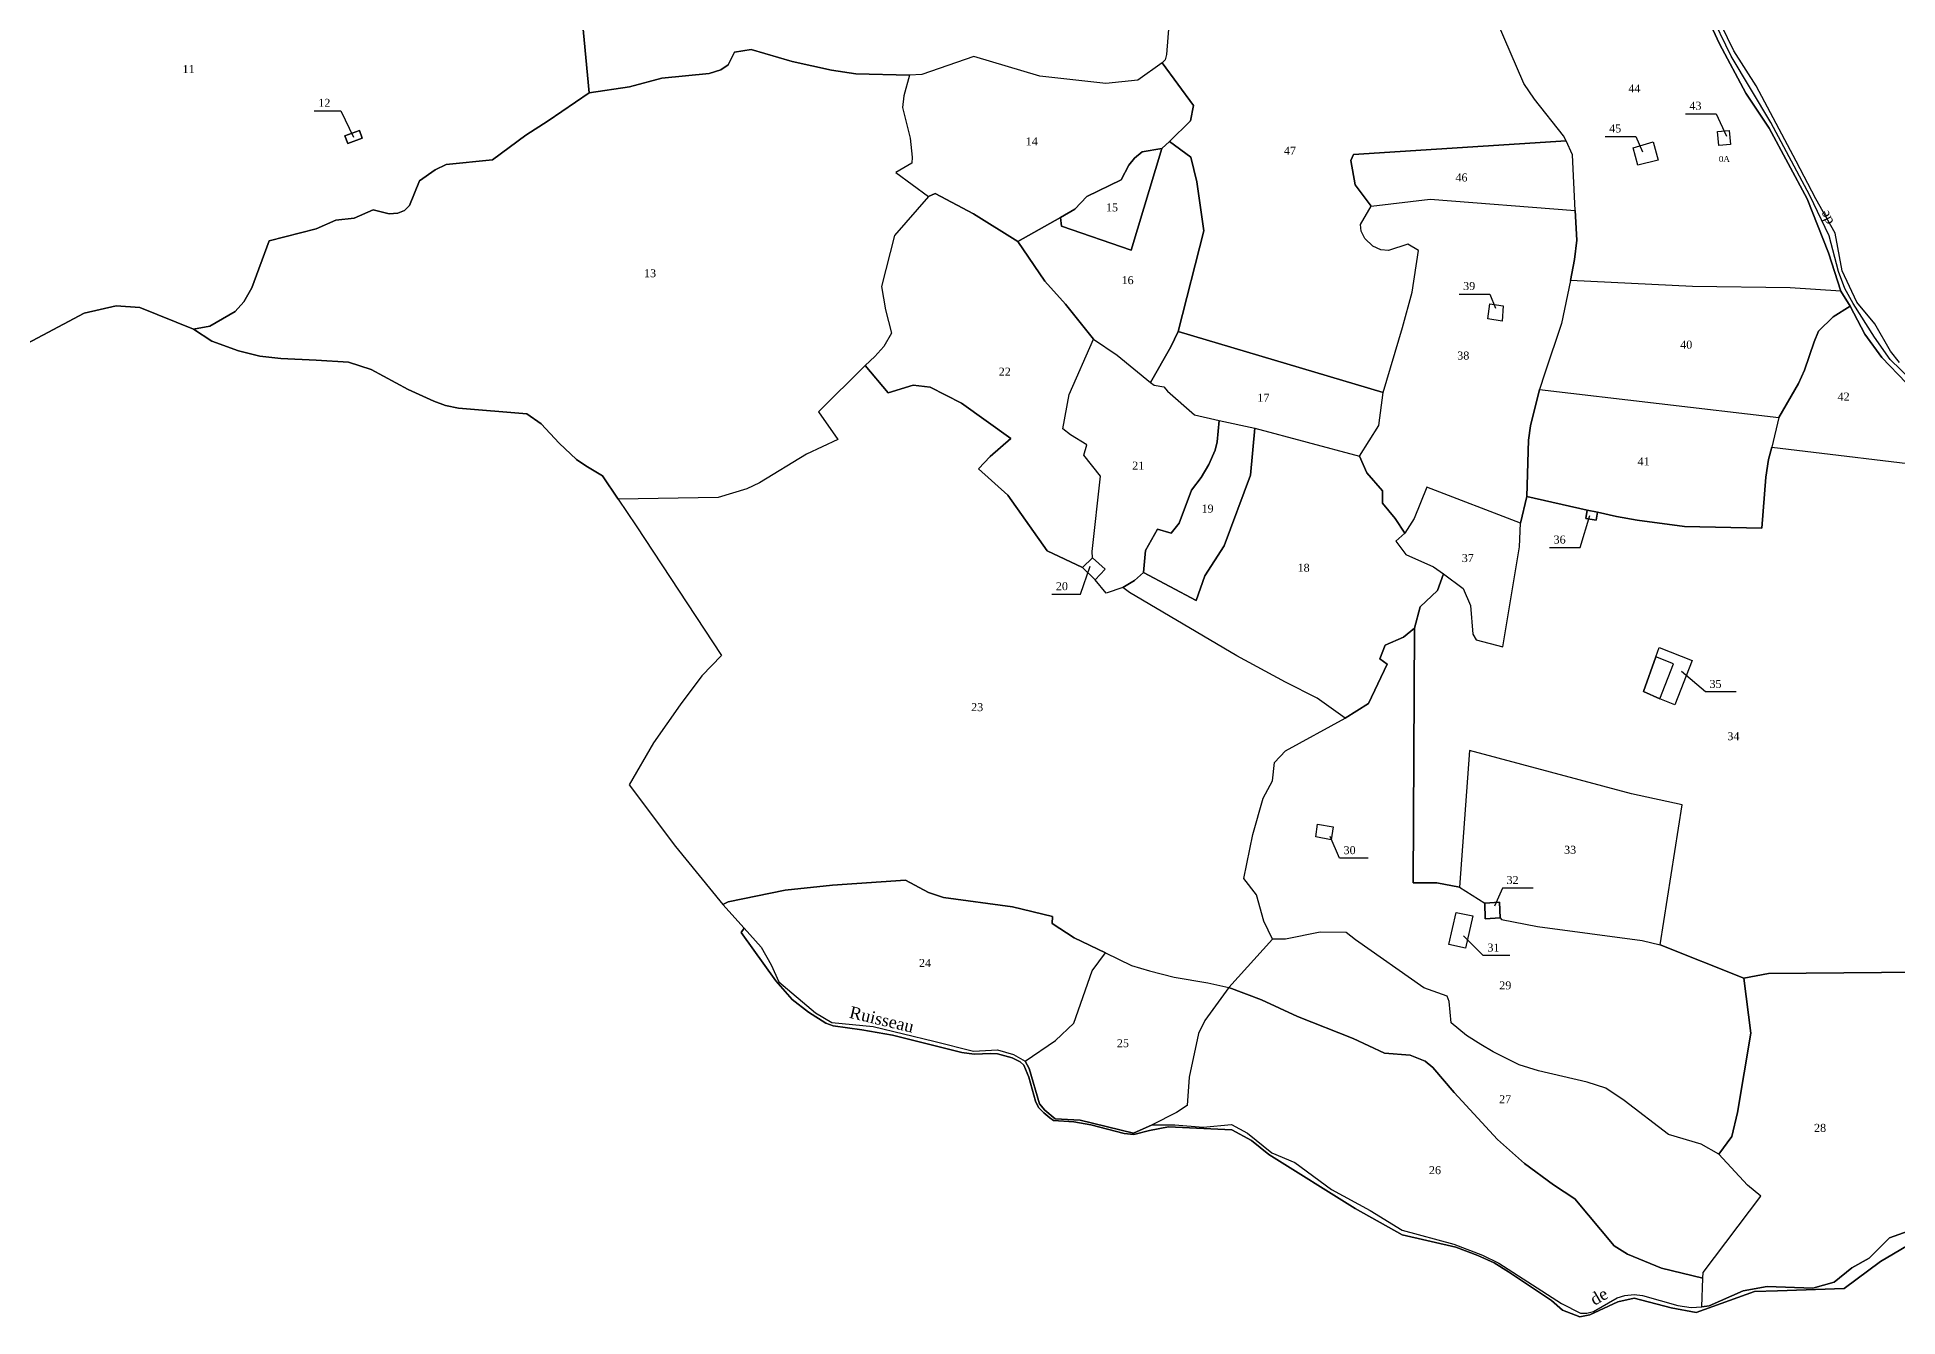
# Model space of a CAD drawing. Extents: x 1205805 to 1207436, y 6154338 to 6158020.
# Drawn here: x 1206391 to 1206856.1, y 6154338.5 to 6154658.3 of the extents above; entities that cross this region are included whole.
import ezdxf

# ---------------------------------------------------------------- set-up
doc = ezdxf.new("R2010")
doc.units = 0
doc.linetypes.add('CONTINU', pattern=[0])
for name, color, linetype in [('1LIEUDIT', 7, 'CONTINU'), ('1PARCELLE', 7, 'CONTINU'), ('1SECTION', 7, 'CONTINU'), ('1SUBDSECT', 7, 'CONTINU'), ('1TRONFLUV', 7, 'CONTINU'), ('1TROUPARCELLE', 7, 'CONTINU'), ('1ZONCOMM', 7, 'CONTINU'), ('3BATIDUR', 7, 'CONTINU'), ('3FLECHEPAR', 7, 'CONTINU'), ('3PARCELLETEX', 7, 'CONTINU'), ('3TRONFLUVTEX', 7, 'CONTINU'), ('3ZONCOMMTEX', 7, 'CONTINU')]:
    doc.layers.add(name, color=color, linetype=linetype)
doc.styles.get("Standard").update_dxf_attribs({"font": 'Times New Roman'})

msp = doc.modelspace()

# ---------------------------------------------------------------- linework, layer by layer
at = {"layer": '1LIEUDIT'}
for points in [[(1206859.7, 6154714.97), (1206851.1, 6154714.7), (1206830.02, 6154716.64), (1206820.38, 6154716.68), (1206806.98, 6154714.94), (1206793.17, 6154712.55), (1206791.6, 6154708.82), (1206794.49, 6154699.19), (1206797.31, 6154692.34), (1206803.56, 6154678.17), (1206807.7, 6154664.84), (1206811.49, 6154656.61), (1206818.15, 6154644.3), (1206823.97, 6154635.52), (1206833.46, 6154617.91), (1206838.75, 6154604.4), (1206841.86, 6154594.79), (1206844.21, 6154591.07), (1206847.87, 6154584.03), (1206852.07, 6154578.21), (1206858.23, 6154571.89)], [(1206858.23, 6154571.89), (1206852.07, 6154578.21), (1206847.87, 6154584.03), (1206844.21, 6154591.07), (1206841.86, 6154594.79), (1206838.75, 6154604.4), (1206833.46, 6154617.91), (1206823.97, 6154635.52), (1206818.15, 6154644.3), (1206811.49, 6154656.61), (1206807.7, 6154664.84)], [(1206387.24, 6154581.07), (1206402.71, 6154589.33), (1206410.76, 6154591.13), (1206416.64, 6154590.75), (1206430.04, 6154585.34), (1206434.66, 6154582.29), (1206441.28, 6154579.91), (1206446.61, 6154578.55), (1206451.87, 6154577.94), (1206460.76, 6154577.52), (1206468.79, 6154577.03), (1206474.45, 6154575.24), (1206483.72, 6154570.25), (1206490.14, 6154567.34), (1206493.02, 6154566.27), (1206496.34, 6154565.57), (1206513.38, 6154564.11), (1206516.96, 6154561.65), (1206521.49, 6154556.79), (1206525.8, 6154552.73), (1206528.16, 6154551.19), (1206532.33, 6154548.62), (1206536.18, 6154542.84), (1206540.69, 6154536.12), (1206562.01, 6154503.71), (1206557.16, 6154498.66), (1206551.68, 6154491.42), (1206545.02, 6154481.94), (1206538.94, 6154471.4), (1206550.56, 6154455.98), (1206562.38, 6154441.52), (1206567.75, 6154435.63), (1206566.98, 6154434.52), (1206575.65, 6154422.41), (1206579.67, 6154417.78), (1206583.81, 6154414.63), (1206588.13, 6154411.81), (1206589.99, 6154411.21), (1206597.13, 6154410.2), (1206604.76, 6154408.82), (1206622.14, 6154404.54), (1206625.24, 6154404.07), (1206629.35, 6154404.29), (1206631.03, 6154404.22), (1206634.72, 6154403.15), (1206636.68, 6154402.16), (1206637.64, 6154401.34), (1206638.9, 6154398.36), (1206640.52, 6154392.32), (1206641.3, 6154390.81), (1206642.62, 6154389.44), (1206644.13, 6154388.17), (1206645.08, 6154387.53), (1206650.12, 6154387.19), (1206654.34, 6154386.4), (1206662.68, 6154384.26), (1206665.15, 6154383.98), (1206669.05, 6154385.03), (1206673.77, 6154385.96), (1206689.65, 6154385.2), (1206694.53, 6154382.54), (1206698.88, 6154379.03), (1206720.45, 6154365.49), (1206732.21, 6154358.93), (1206745.64, 6154355.86), (1206751.08, 6154353.8), (1206755.24, 6154351.92), (1206758.76, 6154349.73), (1206769.54, 6154342.56), (1206772.25, 6154340.08), (1206776.59, 6154338.46), (1206779.1, 6154338.93), (1206786.09, 6154342.23), (1206790.17, 6154343.13), (1206799.42, 6154340.69), (1206805.68, 6154339.51), (1206820.29, 6154344.78), (1206826.01, 6154344.92), (1206842.66, 6154345.56), (1206851.77, 6154352.31), (1206865.16, 6154360.19)]]:
    msp.add_lwpolyline(points, dxfattribs=at)
at = {"layer": '1PARCELLE'}
for points in [[(1206856.52, 6154577), (1206854.3, 6154579.78), (1206850.39, 6154586.67), (1206845.89, 6154592.08), (1206842.2, 6154599.87), (1206840.46, 6154609.29), (1206835.58, 6154617.88), (1206830.68, 6154627.31), (1206820.69, 6154646.1), (1206815.13, 6154654.86), (1206810.37, 6154664.62), (1206806.28, 6154677.6), (1206799.66, 6154693.37), (1206793.6, 6154710.53), (1206793.17, 6154712.55), (1206806.98, 6154714.94), (1206820.38, 6154716.68), (1206830.02, 6154716.64), (1206851.1, 6154714.7), (1206859.7, 6154714.97)], [(1206526.89, 6154666.43), (1206528.96, 6154644.42), (1206518.68, 6154637.39), (1206513.17, 6154633.83), (1206504.79, 6154627.63), (1206493.18, 6154626.47), (1206490.44, 6154625.17), (1206486.57, 6154622.35), (1206484.07, 6154616.23), (1206482.81, 6154615.01), (1206481.13, 6154614.33), (1206478.93, 6154614.15), (1206474.93, 6154615.15), (1206470.25, 6154613.09), (1206465.64, 6154612.52), (1206460.75, 6154610.39), (1206448.95, 6154607.4), (1206444.64, 6154595.61), (1206442.67, 6154592.15), (1206440.49, 6154589.76), (1206434.12, 6154586.04), (1206430.04, 6154585.34), (1206416.64, 6154590.75), (1206410.76, 6154591.13), (1206402.71, 6154589.33), (1206387.24, 6154581.07)], [(1206673.86, 6154661.38), (1206673.25, 6154653.98), (1206672.95, 6154652.61), (1206672.22, 6154651.87), (1206666.1, 6154647.54), (1206658.13, 6154646.74), (1206641.66, 6154648.57), (1206625.12, 6154653.49), (1206612.15, 6154648.92), (1206609.05, 6154648.8), (1206595.66, 6154649.09), (1206589.56, 6154650.01), (1206579.73, 6154652.17), (1206569.43, 6154655.18), (1206565.3, 6154654.55), (1206563.74, 6154651.37), (1206561.84, 6154650.11), (1206558.93, 6154649.18), (1206547.15, 6154648.05), (1206539.06, 6154645.87), (1206528.96, 6154644.42), (1206526.89, 6154666.43)], [(1206673.86, 6154661.38), (1206673.25, 6154653.98), (1206672.95, 6154652.61), (1206672.22, 6154651.87), (1206680.06, 6154641.18), (1206679.31, 6154637.41), (1206674.02, 6154632.25), (1206679.34, 6154628.33), (1206680.89, 6154622.14), (1206682.64, 6154609.91), (1206676.22, 6154584.73), (1206727.46, 6154569.45), (1206732.31, 6154585.72), (1206734.7, 6154594.53), (1206736.27, 6154604.93), (1206733.64, 6154606.56), (1206728.77, 6154604.96), (1206726.85, 6154605.13), (1206724.83, 6154606.08), (1206722.83, 6154607.93), (1206721.93, 6154609.79), (1206721.79, 6154611.43), (1206724.47, 6154616.06), (1206720.44, 6154621.37), (1206719.38, 6154627.48), (1206720.02, 6154628.93), (1206773.21, 6154632.36), (1206772.51, 6154633.62), (1206765.29, 6154642.81), (1206762.62, 6154646.68), (1206752.59, 6154669.98)], [(1206861.4, 6154424.62), (1206823.81, 6154424.28), (1206817.65, 6154423.12), (1206796.7, 6154431.42), (1206796.7, 6154431.42), (1206802.18, 6154466.38), (1206789.54, 6154469.14), (1206749.03, 6154479.96), (1206746.57, 6154445.87), (1206740.83, 6154446.95), (1206734.91, 6154446.94), (1206735.27, 6154510.59), (1206736.73, 6154515.91), (1206741.03, 6154520.03), (1206742.54, 6154524.12), (1206747.42, 6154520.5), (1206749.26, 6154516.2), (1206749.85, 6154509.08), (1206750.67, 6154507.7), (1206757.38, 6154505.89), (1206761.55, 6154530.87), (1206761.77, 6154536.83), (1206763.34, 6154543.48), (1206778.44, 6154540.06), (1206778.08, 6154537.97), (1206780.71, 6154537.53), (1206781.06, 6154539.6), (1206785.77, 6154538.52), (1206790.91, 6154537.56), (1206802.74, 6154535.97), (1206822.13, 6154535.53), (1206823.15, 6154548.33), (1206823.78, 6154552.71), (1206824.64, 6154555.81), (1206868.99, 6154550.5)], [(1206858.72, 6154359.86), (1206853.99, 6154358.2), (1206848.97, 6154353.11), (1206844.65, 6154350.66), (1206840.23, 6154347.13), (1206834.85, 6154345.64), (1206823.41, 6154346.01), (1206817.47, 6154344.98), (1206808.94, 6154341.19), (1206807.13, 6154340.98), (1206807.13, 6154340.98), (1206807.38, 6154348.12), (1206807.45, 6154349.56), (1206821.89, 6154368.59), (1206818.49, 6154371.35), (1206811.38, 6154379.14), (1206814.62, 6154383.48), (1206816, 6154389.52), (1206819.38, 6154409.33), (1206817.65, 6154423.12), (1206823.81, 6154424.28), (1206861.4, 6154424.62)]]:
    msp.add_lwpolyline(points, dxfattribs=at)
for points in [[(1206829.18, 6154595.61), (1206804.81, 6154595.98), (1206774.31, 6154597.5), (1206775.31, 6154602.72), (1206775.88, 6154607.59), (1206775.47, 6154614.98), (1206774.77, 6154628.92), (1206773.21, 6154632.36), (1206772.51, 6154633.62), (1206765.29, 6154642.81), (1206762.62, 6154646.68), (1206752.59, 6154669.98), (1206747.56, 6154679.92), (1206797.31, 6154692.34), (1206803.56, 6154678.17), (1206807.7, 6154664.84), (1206811.49, 6154656.61), (1206818.15, 6154644.3), (1206823.97, 6154635.52), (1206833.46, 6154617.91), (1206838.75, 6154604.4), (1206841.86, 6154594.79), (1206829.18, 6154595.61)], [(1206430.04, 6154585.34), (1206434.12, 6154586.04), (1206440.49, 6154589.76), (1206442.67, 6154592.15), (1206444.64, 6154595.61), (1206448.95, 6154607.4), (1206460.75, 6154610.39), (1206465.64, 6154612.52), (1206470.25, 6154613.09), (1206474.93, 6154615.15), (1206478.93, 6154614.15), (1206481.13, 6154614.33), (1206482.81, 6154615.01), (1206484.07, 6154616.23), (1206486.57, 6154622.35), (1206490.44, 6154625.17), (1206493.18, 6154626.47), (1206504.79, 6154627.63), (1206513.17, 6154633.83), (1206518.68, 6154637.39), (1206528.96, 6154644.42), (1206539.06, 6154645.87), (1206547.15, 6154648.05), (1206558.93, 6154649.18), (1206561.84, 6154650.11), (1206563.74, 6154651.37), (1206565.3, 6154654.55), (1206569.43, 6154655.18), (1206579.73, 6154652.17), (1206589.56, 6154650.01), (1206595.66, 6154649.09), (1206609.05, 6154648.8), (1206607.65, 6154643.62), (1206607.32, 6154640.75), (1206609.22, 6154633.05), (1206609.74, 6154628.34), (1206609.66, 6154626.8), (1206605.62, 6154624.5), (1206613.77, 6154618.49), (1206605.31, 6154608.72), (1206602.02, 6154595.95), (1206603.01, 6154590.13), (1206604.55, 6154584.34), (1206602.6, 6154581), (1206600.38, 6154578.48), (1206597.96, 6154576.26), (1206586.29, 6154564.65), (1206591.1, 6154557.7), (1206583.29, 6154554.04), (1206571.53, 6154546.93), (1206568.41, 6154545.36), (1206561.2, 6154543.24), (1206536.18, 6154542.84), (1206532.33, 6154548.62), (1206528.16, 6154551.19), (1206525.8, 6154552.73), (1206521.49, 6154556.79), (1206516.96, 6154561.65), (1206513.38, 6154564.11), (1206496.34, 6154565.57), (1206493.02, 6154566.27), (1206490.14, 6154567.34), (1206483.72, 6154570.25), (1206474.45, 6154575.24), (1206468.79, 6154577.03), (1206460.76, 6154577.52), (1206451.87, 6154577.94), (1206446.61, 6154578.55), (1206441.28, 6154579.91), (1206434.66, 6154582.29), (1206430.04, 6154585.34)], [(1206609.05, 6154648.8), (1206607.65, 6154643.62), (1206607.32, 6154640.75), (1206609.22, 6154633.05), (1206609.74, 6154628.34), (1206609.66, 6154626.8), (1206605.62, 6154624.5), (1206613.77, 6154618.49), (1206615.49, 6154619.18), (1206625.08, 6154614.14), (1206636.16, 6154607.23), (1206646.82, 6154613.19), (1206650.39, 6154615.27), (1206653.39, 6154618.43), (1206661.99, 6154622.6), (1206663.89, 6154626.3), (1206665.28, 6154628.05), (1206667.18, 6154629.6), (1206672.15, 6154630.47), (1206674.02, 6154632.25), (1206679.31, 6154637.41), (1206680.06, 6154641.18), (1206672.22, 6154651.87), (1206666.1, 6154647.54), (1206658.13, 6154646.74), (1206641.66, 6154648.57), (1206625.12, 6154653.49), (1206612.15, 6154648.92), (1206609.05, 6154648.8)], [(1206467.91, 6154633.63), (1206468.62, 6154631.73), (1206472.21, 6154633.08), (1206471.51, 6154634.94), (1206467.91, 6154633.63)], [(1206814.24, 6154631.45), (1206811.35, 6154631.21), (1206811.03, 6154634.74), (1206813.93, 6154635), (1206814.24, 6154631.45)], [(1206676.22, 6154584.73), (1206682.64, 6154609.91), (1206680.89, 6154622.14), (1206679.34, 6154628.33), (1206674.02, 6154632.25), (1206672.15, 6154630.47), (1206664.49, 6154605.04), (1206647, 6154611.07), (1206646.82, 6154613.19), (1206636.16, 6154607.23), (1206642.86, 6154597.3), (1206648.06, 6154591.52), (1206655.07, 6154582.83), (1206660.99, 6154578.77), (1206669.28, 6154571.96), (1206674.36, 6154580.93), (1206676.22, 6154584.73)], [(1206672.15, 6154630.47), (1206667.18, 6154629.6), (1206665.28, 6154628.05), (1206663.89, 6154626.3), (1206661.99, 6154622.6), (1206653.39, 6154618.43), (1206650.39, 6154615.27), (1206646.82, 6154613.19), (1206647, 6154611.07), (1206664.49, 6154605.04), (1206672.15, 6154630.47)], [(1206773.21, 6154632.36), (1206720.02, 6154628.93), (1206719.38, 6154627.48), (1206720.44, 6154621.37), (1206724.47, 6154616.06), (1206739.19, 6154617.78), (1206775.47, 6154614.98), (1206774.77, 6154628.92), (1206773.21, 6154632.36)], [(1206796.2, 6154627.57), (1206791.12, 6154626.3), (1206789.98, 6154630.65), (1206794.95, 6154632.1), (1206796.2, 6154627.57)], [(1206613.77, 6154618.49), (1206605.31, 6154608.72), (1206602.02, 6154595.95), (1206603.01, 6154590.13), (1206604.55, 6154584.34), (1206602.6, 6154581), (1206600.38, 6154578.48), (1206597.96, 6154576.26), (1206603.71, 6154569.4), (1206609.94, 6154571.33), (1206614.23, 6154570.82), (1206622.03, 6154566.79), (1206634.39, 6154557.97), (1206629.21, 6154553.45), (1206626.27, 6154550.42), (1206633.62, 6154543.84), (1206643.44, 6154529.87), (1206652.26, 6154525.7), (1206654.79, 6154528.13), (1206654.68, 6154529.71), (1206656.75, 6154548.6), (1206652.63, 6154553.79), (1206653.38, 6154556.37), (1206649.26, 6154558.86), (1206647.39, 6154560.42), (1206648.92, 6154568.97), (1206655.07, 6154582.83), (1206648.06, 6154591.52), (1206642.86, 6154597.3), (1206636.16, 6154607.23), (1206625.08, 6154614.14), (1206615.49, 6154619.18), (1206613.77, 6154618.49)], [(1206730.49, 6154537.97), (1206727.29, 6154541.81), (1206727.26, 6154544.87), (1206723.39, 6154549.37), (1206721.55, 6154553.57), (1206726.34, 6154561.19), (1206727.46, 6154569.45), (1206732.31, 6154585.72), (1206734.7, 6154594.53), (1206736.27, 6154604.93), (1206733.64, 6154606.56), (1206728.77, 6154604.96), (1206726.85, 6154605.13), (1206724.83, 6154606.08), (1206722.83, 6154607.93), (1206721.93, 6154609.79), (1206721.79, 6154611.43), (1206724.47, 6154616.06), (1206739.19, 6154617.78), (1206775.47, 6154614.98), (1206775.88, 6154607.59), (1206775.31, 6154602.72), (1206774.31, 6154597.5), (1206772.07, 6154586.72), (1206767.83, 6154574.35), (1206766.55, 6154570.27), (1206764.29, 6154561.15), (1206763.8, 6154557.56), (1206763.34, 6154543.48), (1206761.77, 6154536.83), (1206738.39, 6154545.78), (1206735.22, 6154537.98), (1206732.86, 6154534.34), (1206730.49, 6154537.97)], [(1206774.31, 6154597.5), (1206772.07, 6154586.72), (1206767.83, 6154574.35), (1206766.55, 6154570.27), (1206826.37, 6154563.27), (1206831.27, 6154571.76), (1206832.75, 6154575.09), (1206835.21, 6154582.17), (1206836.31, 6154584.8), (1206839.93, 6154588.36), (1206844.21, 6154591.07), (1206841.86, 6154594.79), (1206829.18, 6154595.61), (1206804.81, 6154595.98), (1206774.31, 6154597.5)], [(1206757.17, 6154587.29), (1206753.61, 6154587.86), (1206754.11, 6154591.61), (1206757.49, 6154591.17), (1206757.17, 6154587.29)], [(1206824.64, 6154555.81), (1206868.99, 6154550.5), (1206864.55, 6154558.33), (1206858.23, 6154571.89), (1206852.07, 6154578.21), (1206847.87, 6154584.03), (1206844.21, 6154591.07), (1206839.93, 6154588.36), (1206836.31, 6154584.8), (1206835.21, 6154582.17), (1206832.75, 6154575.09), (1206831.27, 6154571.76), (1206826.37, 6154563.27), (1206824.64, 6154555.81)], [(1206662.34, 6154520.78), (1206658.17, 6154519.36), (1206655.46, 6154522.68), (1206657.93, 6154525.3), (1206654.79, 6154528.13), (1206654.68, 6154529.71), (1206656.75, 6154548.6), (1206652.63, 6154553.79), (1206653.38, 6154556.37), (1206649.26, 6154558.86), (1206647.39, 6154560.42), (1206648.92, 6154568.97), (1206655.07, 6154582.83), (1206660.99, 6154578.77), (1206669.28, 6154571.96), (1206670.17, 6154571.33), (1206672.65, 6154570.88), (1206673.54, 6154569.8), (1206680.31, 6154563.86), (1206686.44, 6154562.51), (1206685.95, 6154557.16), (1206685.42, 6154555.07), (1206683.9, 6154551.46), (1206681.99, 6154548.27), (1206679.52, 6154545.04), (1206676.46, 6154536.85), (1206674.43, 6154534.28), (1206671, 6154535.35), (1206668.07, 6154530.02), (1206667.51, 6154524.5), (1206665.31, 6154522.51), (1206662.34, 6154520.78)], [(1206727.46, 6154569.45), (1206676.22, 6154584.73), (1206674.36, 6154580.93), (1206669.28, 6154571.96), (1206670.17, 6154571.33), (1206672.65, 6154570.88), (1206673.54, 6154569.8), (1206680.31, 6154563.86), (1206686.44, 6154562.51), (1206695.34, 6154560.59), (1206721.55, 6154553.57), (1206726.34, 6154561.19), (1206727.46, 6154569.45)], [(1206562.38, 6154441.52), (1206563.69, 6154442.2), (1206577.97, 6154445.1), (1206589.77, 6154446.37), (1206608.04, 6154447.58), (1206613.83, 6154444.52), (1206617.56, 6154443.22), (1206634.76, 6154440.93), (1206644.76, 6154438.53), (1206644.68, 6154436.74), (1206650.23, 6154433.16), (1206658.06, 6154429.45), (1206664.52, 6154426.27), (1206669.02, 6154424.89), (1206675.19, 6154423.36), (1206683.64, 6154421.95), (1206688.88, 6154420.76), (1206699.8, 6154432.84), (1206697.62, 6154437.31), (1206695.8, 6154443.96), (1206692.58, 6154447.98), (1206694.87, 6154459.01), (1206697.48, 6154468.11), (1206699.75, 6154472.45), (1206700.3, 6154477), (1206703.03, 6154479.91), (1206717.94, 6154488.04), (1206710.97, 6154493.1), (1206703.01, 6154497.08), (1206690.85, 6154503.67), (1206664.03, 6154519.49), (1206662.34, 6154520.78), (1206658.17, 6154519.36), (1206655.46, 6154522.68), (1206652.26, 6154525.7), (1206643.44, 6154529.87), (1206633.62, 6154543.84), (1206626.27, 6154550.42), (1206629.21, 6154553.45), (1206634.39, 6154557.97), (1206622.03, 6154566.79), (1206614.23, 6154570.82), (1206609.94, 6154571.33), (1206603.71, 6154569.4), (1206597.96, 6154576.26), (1206586.29, 6154564.65), (1206591.1, 6154557.7), (1206583.29, 6154554.04), (1206571.53, 6154546.93), (1206568.41, 6154545.36), (1206561.2, 6154543.24), (1206536.18, 6154542.84), (1206540.69, 6154536.12), (1206562.01, 6154503.71), (1206557.16, 6154498.66), (1206551.68, 6154491.42), (1206545.02, 6154481.94), (1206538.94, 6154471.4), (1206550.56, 6154455.98), (1206562.38, 6154441.52)], [(1206824.64, 6154555.81), (1206823.78, 6154552.71), (1206823.15, 6154548.33), (1206822.13, 6154535.53), (1206802.74, 6154535.97), (1206790.91, 6154537.56), (1206785.77, 6154538.52), (1206781.06, 6154539.6), (1206778.44, 6154540.06), (1206763.34, 6154543.48), (1206763.8, 6154557.56), (1206764.29, 6154561.15), (1206766.55, 6154570.27), (1206826.37, 6154563.27), (1206824.64, 6154555.81)], [(1206717.94, 6154488.04), (1206710.97, 6154493.1), (1206703.01, 6154497.08), (1206690.85, 6154503.67), (1206664.03, 6154519.49), (1206662.34, 6154520.78), (1206665.31, 6154522.51), (1206667.51, 6154524.5), (1206680.71, 6154517.45), (1206682.87, 6154523.65), (1206687.69, 6154531.16), (1206694.26, 6154548.85), (1206695.34, 6154560.59), (1206721.55, 6154553.57), (1206723.39, 6154549.37), (1206727.26, 6154544.87), (1206727.29, 6154541.81), (1206730.49, 6154537.97), (1206732.86, 6154534.34), (1206730.59, 6154532.32), (1206733.1, 6154528.98), (1206740.06, 6154525.91), (1206742.54, 6154524.12), (1206741.03, 6154520.03), (1206736.73, 6154515.91), (1206735.27, 6154510.59), (1206732.51, 6154508.36), (1206727.95, 6154506.35), (1206726.6, 6154502.87), (1206728.42, 6154501.6), (1206723.75, 6154491.74), (1206717.94, 6154488.04)], [(1206695.34, 6154560.59), (1206694.26, 6154548.85), (1206687.69, 6154531.16), (1206682.87, 6154523.65), (1206680.71, 6154517.45), (1206667.51, 6154524.5), (1206668.07, 6154530.02), (1206671, 6154535.35), (1206674.43, 6154534.28), (1206676.46, 6154536.85), (1206679.52, 6154545.04), (1206681.99, 6154548.27), (1206683.9, 6154551.46), (1206685.42, 6154555.07), (1206685.95, 6154557.16), (1206686.44, 6154562.51), (1206695.34, 6154560.59)], [(1206742.54, 6154524.12), (1206747.42, 6154520.5), (1206749.26, 6154516.2), (1206749.85, 6154509.08), (1206750.67, 6154507.7), (1206757.38, 6154505.89), (1206761.55, 6154530.87), (1206761.77, 6154536.83), (1206738.39, 6154545.78), (1206735.22, 6154537.98), (1206732.86, 6154534.34), (1206730.59, 6154532.32), (1206733.1, 6154528.98), (1206740.06, 6154525.91), (1206742.54, 6154524.12)], [(1206778.44, 6154540.06), (1206778.08, 6154537.97), (1206780.71, 6154537.53), (1206781.06, 6154539.6), (1206778.44, 6154540.06)], [(1206655.46, 6154522.68), (1206652.26, 6154525.7), (1206654.79, 6154528.13), (1206657.93, 6154525.3), (1206655.46, 6154522.68)], [(1206806.98, 6154381.6), (1206798.79, 6154383.98), (1206787.72, 6154392.55), (1206783.13, 6154395.64), (1206778.42, 6154397.09), (1206766.24, 6154399.96), (1206761.45, 6154401.43), (1206754.98, 6154404.69), (1206751.9, 6154406.5), (1206748.32, 6154408.73), (1206744.42, 6154411.96), (1206743.95, 6154417.29), (1206743.42, 6154418.61), (1206737.58, 6154420.65), (1206720.53, 6154432.69), (1206718.2, 6154434.54), (1206711.72, 6154434.58), (1206703.02, 6154432.81), (1206699.8, 6154432.84), (1206697.62, 6154437.31), (1206695.8, 6154443.96), (1206692.58, 6154447.98), (1206694.87, 6154459.01), (1206697.48, 6154468.11), (1206699.75, 6154472.45), (1206700.3, 6154477), (1206703.03, 6154479.91), (1206717.94, 6154488.04), (1206723.75, 6154491.74), (1206728.42, 6154501.6), (1206726.6, 6154502.87), (1206727.95, 6154506.35), (1206732.51, 6154508.36), (1206735.27, 6154510.59), (1206734.91, 6154446.94), (1206740.83, 6154446.95), (1206746.57, 6154445.87), (1206752.85, 6154441.81), (1206752.98, 6154437.93), (1206756.67, 6154438.15), (1206757.04, 6154437.8), (1206765.99, 6154436), (1206792.22, 6154432.54), (1206796.7, 6154431.42), (1206817.65, 6154423.12), (1206819.38, 6154409.33), (1206816, 6154389.52), (1206814.62, 6154383.48), (1206811.38, 6154379.14), (1206806.98, 6154381.6)], [(1206804.66, 6154502.46), (1206800.4, 6154491.42), (1206796.65, 6154492.92), (1206792.5, 6154494.73), (1206795.61, 6154503.43), (1206796.43, 6154505.74), (1206804.66, 6154502.46)], [(1206796.7, 6154431.42), (1206802.18, 6154466.38), (1206789.54, 6154469.14), (1206749.03, 6154479.96), (1206746.57, 6154445.87), (1206752.85, 6154441.81), (1206756.53, 6154442.11), (1206756.67, 6154438.15), (1206757.04, 6154437.8), (1206765.99, 6154436), (1206792.22, 6154432.54), (1206796.7, 6154431.42)], [(1206714.44, 6154457.68), (1206710.61, 6154458.39), (1206711.07, 6154461.6), (1206714.99, 6154460.95), (1206714.44, 6154457.68)], [(1206562.38, 6154441.52), (1206567.75, 6154435.63), (1206571.97, 6154430.81), (1206574.43, 6154426.44), (1206576.4, 6154422.2), (1206585.57, 6154414.47), (1206589.6, 6154412.04), (1206599.93, 6154411.04), (1206615.1, 6154407.37), (1206625.01, 6154404.84), (1206631.02, 6154405.22), (1206635.04, 6154403.98), (1206637.99, 6154402.33), (1206645.53, 6154407.48), (1206650.15, 6154411.87), (1206654.68, 6154424.94), (1206658.06, 6154429.45), (1206650.23, 6154433.16), (1206644.68, 6154436.74), (1206644.76, 6154438.53), (1206634.76, 6154440.93), (1206617.56, 6154443.22), (1206613.83, 6154444.52), (1206608.04, 6154447.58), (1206589.77, 6154446.37), (1206577.97, 6154445.1), (1206563.69, 6154442.2), (1206562.38, 6154441.52)], [(1206748.05, 6154430.58), (1206743.9, 6154431.51), (1206745.74, 6154439.53), (1206749.88, 6154438.65), (1206748.05, 6154430.58)], [(1206756.67, 6154438.15), (1206756.53, 6154442.11), (1206752.85, 6154441.81), (1206752.98, 6154437.93), (1206756.67, 6154438.15)], [(1206807.38, 6154348.12), (1206807.45, 6154349.56), (1206821.89, 6154368.59), (1206818.49, 6154371.35), (1206811.38, 6154379.14), (1206806.98, 6154381.6), (1206798.79, 6154383.98), (1206787.72, 6154392.55), (1206783.13, 6154395.64), (1206778.42, 6154397.09), (1206766.24, 6154399.96), (1206761.45, 6154401.43), (1206754.98, 6154404.69), (1206751.9, 6154406.5), (1206748.32, 6154408.73), (1206744.42, 6154411.96), (1206743.95, 6154417.29), (1206743.42, 6154418.61), (1206737.58, 6154420.65), (1206720.53, 6154432.69), (1206718.2, 6154434.54), (1206711.72, 6154434.58), (1206703.02, 6154432.81), (1206699.8, 6154432.84), (1206688.88, 6154420.76), (1206697, 6154417.65), (1206706.06, 6154413.54), (1206719.99, 6154408.04), (1206727.82, 6154404.34), (1206734.17, 6154403.88), (1206737.97, 6154402.35), (1206739.83, 6154400.79), (1206745.16, 6154394.51), (1206756.06, 6154382.81), (1206762.74, 6154376.81), (1206770.01, 6154371.45), (1206775.35, 6154367.92), (1206785.16, 6154356.16), (1206788.53, 6154354.1), (1206797.07, 6154350.6), (1206807.38, 6154348.12)], [(1206637.99, 6154402.33), (1206645.53, 6154407.48), (1206650.15, 6154411.87), (1206654.68, 6154424.94), (1206658.06, 6154429.45), (1206664.52, 6154426.27), (1206669.02, 6154424.89), (1206675.19, 6154423.36), (1206683.64, 6154421.95), (1206688.88, 6154420.76), (1206682.83, 6154412.52), (1206681.27, 6154409.27), (1206678.99, 6154398.31), (1206678.46, 6154391.31), (1206675.82, 6154389.51), (1206669.67, 6154386.43), (1206665.03, 6154384.39), (1206651.74, 6154387.58), (1206645.48, 6154387.95), (1206642.91, 6154390.11), (1206641.53, 6154391.71), (1206638.97, 6154400.52), (1206637.99, 6154402.33)], [(1206807.13, 6154340.98), (1206807.38, 6154348.12), (1206797.07, 6154350.6), (1206788.53, 6154354.1), (1206785.16, 6154356.16), (1206775.35, 6154367.92), (1206770.01, 6154371.45), (1206762.74, 6154376.81), (1206756.06, 6154382.81), (1206745.16, 6154394.51), (1206739.83, 6154400.79), (1206737.97, 6154402.35), (1206734.17, 6154403.88), (1206727.82, 6154404.34), (1206719.99, 6154408.04), (1206706.06, 6154413.54), (1206697, 6154417.65), (1206688.88, 6154420.76), (1206682.83, 6154412.52), (1206681.27, 6154409.27), (1206678.99, 6154398.31), (1206678.46, 6154391.31), (1206675.82, 6154389.51), (1206669.67, 6154386.43), (1206675.39, 6154386.41), (1206682.44, 6154385.83), (1206689.52, 6154386.49), (1206693.54, 6154384.35), (1206699.62, 6154379.43), (1206705.33, 6154377.04), (1206714.55, 6154370.24), (1206724.2, 6154364.99), (1206732.21, 6154360.13), (1206745.1, 6154356.59), (1206752.3, 6154353.82), (1206756.39, 6154351.88), (1206772.05, 6154341.75), (1206776.76, 6154339.38), (1206778.39, 6154339.33), (1206780.04, 6154339.75), (1206785.98, 6154343.19), (1206787.84, 6154343.8), (1206790.2, 6154343.99), (1206792.25, 6154343.76), (1206801.12, 6154341.28), (1206804.48, 6154340.79), (1206807.13, 6154340.98)]]:
    msp.add_lwpolyline(points, close=True, dxfattribs=at)
at = {"layer": '1SECTION'}
msp.add_lwpolyline([(1206387.24, 6154581.07), (1206402.71, 6154589.33), (1206410.76, 6154591.13), (1206416.64, 6154590.75), (1206430.04, 6154585.34), (1206434.66, 6154582.29), (1206441.28, 6154579.91), (1206446.61, 6154578.55), (1206451.87, 6154577.94), (1206460.76, 6154577.52), (1206468.79, 6154577.03), (1206474.45, 6154575.24), (1206483.72, 6154570.25), (1206490.14, 6154567.34), (1206493.02, 6154566.27), (1206496.34, 6154565.57), (1206513.38, 6154564.11), (1206516.96, 6154561.65), (1206521.49, 6154556.79), (1206525.8, 6154552.73), (1206528.16, 6154551.19), (1206532.33, 6154548.62), (1206536.18, 6154542.84), (1206540.69, 6154536.12), (1206562.01, 6154503.71), (1206557.16, 6154498.66), (1206551.68, 6154491.42), (1206545.02, 6154481.94), (1206538.94, 6154471.4), (1206550.56, 6154455.98), (1206562.38, 6154441.52), (1206567.75, 6154435.63), (1206566.98, 6154434.52), (1206575.65, 6154422.41), (1206579.67, 6154417.78), (1206583.81, 6154414.63), (1206588.13, 6154411.81), (1206589.99, 6154411.21), (1206597.13, 6154410.2), (1206604.76, 6154408.82), (1206622.14, 6154404.54), (1206625.24, 6154404.07), (1206629.35, 6154404.29), (1206631.03, 6154404.22), (1206634.72, 6154403.15), (1206636.68, 6154402.16), (1206637.64, 6154401.34), (1206638.9, 6154398.36), (1206640.52, 6154392.32), (1206641.3, 6154390.81), (1206642.62, 6154389.44), (1206644.13, 6154388.17), (1206645.08, 6154387.53), (1206650.12, 6154387.19), (1206654.34, 6154386.4), (1206662.68, 6154384.26), (1206665.15, 6154383.98), (1206669.05, 6154385.03), (1206673.77, 6154385.96), (1206689.65, 6154385.2), (1206694.53, 6154382.54), (1206698.88, 6154379.03), (1206720.45, 6154365.49), (1206732.21, 6154358.93), (1206745.64, 6154355.86), (1206751.08, 6154353.8), (1206755.24, 6154351.92), (1206758.76, 6154349.73), (1206769.54, 6154342.56), (1206772.25, 6154340.08), (1206776.59, 6154338.46), (1206779.1, 6154338.93), (1206786.09, 6154342.23), (1206790.17, 6154343.13), (1206799.42, 6154340.69), (1206805.68, 6154339.51), (1206820.29, 6154344.78), (1206826.01, 6154344.92), (1206842.66, 6154345.56), (1206851.77, 6154352.31), (1206865.16, 6154360.19)], dxfattribs=at)
at = {"layer": '1SUBDSECT'}
msp.add_lwpolyline([(1206387.24, 6154581.07), (1206402.71, 6154589.33), (1206410.76, 6154591.13), (1206416.64, 6154590.75), (1206430.04, 6154585.34), (1206434.66, 6154582.29), (1206441.28, 6154579.91), (1206446.61, 6154578.55), (1206451.87, 6154577.94), (1206460.76, 6154577.52), (1206468.79, 6154577.03), (1206474.45, 6154575.24), (1206483.72, 6154570.25), (1206490.14, 6154567.34), (1206493.02, 6154566.27), (1206496.34, 6154565.57), (1206513.38, 6154564.11), (1206516.96, 6154561.65), (1206521.49, 6154556.79), (1206525.8, 6154552.73), (1206528.16, 6154551.19), (1206532.33, 6154548.62), (1206536.18, 6154542.84), (1206540.69, 6154536.12), (1206562.01, 6154503.71), (1206557.16, 6154498.66), (1206551.68, 6154491.42), (1206545.02, 6154481.94), (1206538.94, 6154471.4), (1206550.56, 6154455.98), (1206562.38, 6154441.52), (1206567.75, 6154435.63), (1206566.98, 6154434.52), (1206575.65, 6154422.41), (1206579.67, 6154417.78), (1206583.81, 6154414.63), (1206588.13, 6154411.81), (1206589.99, 6154411.21), (1206597.13, 6154410.2), (1206604.76, 6154408.82), (1206622.14, 6154404.54), (1206625.24, 6154404.07), (1206629.35, 6154404.29), (1206631.03, 6154404.22), (1206634.72, 6154403.15), (1206636.68, 6154402.16), (1206637.64, 6154401.34), (1206638.9, 6154398.36), (1206640.52, 6154392.32), (1206641.3, 6154390.81), (1206642.62, 6154389.44), (1206644.13, 6154388.17), (1206645.08, 6154387.53), (1206650.12, 6154387.19), (1206654.34, 6154386.4), (1206662.68, 6154384.26), (1206665.15, 6154383.98), (1206669.05, 6154385.03), (1206673.77, 6154385.96), (1206689.65, 6154385.2), (1206694.53, 6154382.54), (1206698.88, 6154379.03), (1206720.45, 6154365.49), (1206732.21, 6154358.93), (1206745.64, 6154355.86), (1206751.08, 6154353.8), (1206755.24, 6154351.92), (1206758.76, 6154349.73), (1206769.54, 6154342.56), (1206772.25, 6154340.08), (1206776.59, 6154338.46), (1206779.1, 6154338.93), (1206786.09, 6154342.23), (1206790.17, 6154343.13), (1206799.42, 6154340.69), (1206805.68, 6154339.51), (1206820.29, 6154344.78), (1206826.01, 6154344.92), (1206842.66, 6154345.56), (1206851.77, 6154352.31), (1206865.16, 6154360.19)], dxfattribs=at)
at = {"layer": '1TRONFLUV'}
msp.add_lwpolyline([(1206865.16, 6154360.19), (1206851.77, 6154352.31), (1206842.66, 6154345.56), (1206826.01, 6154344.92), (1206820.29, 6154344.78), (1206805.68, 6154339.51), (1206799.42, 6154340.69), (1206790.17, 6154343.13), (1206786.09, 6154342.23), (1206779.1, 6154338.93), (1206776.59, 6154338.46), (1206772.25, 6154340.08), (1206769.54, 6154342.56), (1206758.76, 6154349.73), (1206755.24, 6154351.92), (1206751.08, 6154353.8), (1206745.64, 6154355.86), (1206732.21, 6154358.93), (1206720.45, 6154365.49), (1206698.88, 6154379.03), (1206694.53, 6154382.54), (1206689.65, 6154385.2), (1206673.77, 6154385.96), (1206669.05, 6154385.03), (1206665.15, 6154383.98), (1206662.68, 6154384.26), (1206654.34, 6154386.4), (1206650.12, 6154387.19), (1206645.08, 6154387.53), (1206644.13, 6154388.17), (1206642.62, 6154389.44), (1206641.3, 6154390.81), (1206640.52, 6154392.32), (1206638.9, 6154398.36), (1206637.64, 6154401.34), (1206636.68, 6154402.16), (1206634.72, 6154403.15), (1206631.03, 6154404.22), (1206629.35, 6154404.29), (1206625.24, 6154404.07), (1206622.14, 6154404.54), (1206604.76, 6154408.82), (1206597.13, 6154410.2), (1206589.99, 6154411.21), (1206588.13, 6154411.81), (1206583.81, 6154414.63), (1206579.67, 6154417.78), (1206575.65, 6154422.41), (1206566.98, 6154434.52), (1206567.75, 6154435.63), (1206571.97, 6154430.81), (1206574.43, 6154426.44), (1206576.4, 6154422.2), (1206585.57, 6154414.47), (1206589.6, 6154412.04), (1206599.93, 6154411.04), (1206615.1, 6154407.37), (1206625.01, 6154404.84), (1206631.02, 6154405.22), (1206635.04, 6154403.98), (1206637.99, 6154402.33), (1206638.97, 6154400.52), (1206641.53, 6154391.71), (1206642.91, 6154390.11), (1206645.48, 6154387.95), (1206651.74, 6154387.58), (1206665.03, 6154384.39), (1206669.67, 6154386.43), (1206675.39, 6154386.41), (1206682.44, 6154385.83), (1206689.52, 6154386.49), (1206693.54, 6154384.35), (1206699.62, 6154379.43), (1206705.33, 6154377.04), (1206714.55, 6154370.24), (1206724.2, 6154364.99), (1206732.21, 6154360.13), (1206745.1, 6154356.59), (1206752.3, 6154353.82), (1206756.39, 6154351.88), (1206772.05, 6154341.75), (1206776.76, 6154339.38), (1206778.39, 6154339.33), (1206780.04, 6154339.75), (1206785.98, 6154343.19), (1206787.84, 6154343.8), (1206790.2, 6154343.99), (1206792.25, 6154343.76), (1206801.12, 6154341.28), (1206804.48, 6154340.79), (1206807.13, 6154340.98), (1206808.94, 6154341.19), (1206817.47, 6154344.98), (1206823.41, 6154346.01), (1206834.85, 6154345.64), (1206840.23, 6154347.13), (1206844.65, 6154350.66), (1206848.97, 6154353.11), (1206853.99, 6154358.2), (1206858.72, 6154359.86)], dxfattribs=at)
at = {"layer": '1TROUPARCELLE'}
for points in [[(1206467.91, 6154633.63), (1206471.51, 6154634.94), (1206472.21, 6154633.08), (1206468.62, 6154631.73), (1206467.91, 6154633.63)], [(1206811.03, 6154634.74), (1206813.93, 6154635), (1206814.24, 6154631.45), (1206811.35, 6154631.21), (1206811.03, 6154634.74)], [(1206789.98, 6154630.65), (1206794.95, 6154632.1), (1206796.2, 6154627.57), (1206791.12, 6154626.3), (1206789.98, 6154630.65)], [(1206753.61, 6154587.86), (1206754.11, 6154591.61), (1206757.49, 6154591.17), (1206757.17, 6154587.29), (1206753.61, 6154587.86)], [(1206796.65, 6154492.92), (1206792.5, 6154494.73), (1206795.61, 6154503.43), (1206796.43, 6154505.74), (1206804.66, 6154502.46), (1206800.4, 6154491.42), (1206796.65, 6154492.92)], [(1206710.61, 6154458.39), (1206711.07, 6154461.6), (1206714.99, 6154460.95), (1206714.44, 6154457.68), (1206710.61, 6154458.39)], [(1206743.9, 6154431.51), (1206745.74, 6154439.53), (1206749.88, 6154438.65), (1206748.05, 6154430.58), (1206743.9, 6154431.51)]]:
    msp.add_lwpolyline(points, close=True, dxfattribs=at)
at = {"layer": '1ZONCOMM'}
msp.add_lwpolyline([(1206859.42, 6154572.63), (1206854.16, 6154577.76), (1206850.28, 6154583.3), (1206844.96, 6154591.73), (1206842.85, 6154595.51), (1206841.27, 6154599.74), (1206838.98, 6154608.66), (1206834.12, 6154618.73), (1206824.36, 6154636.95), (1206814.46, 6154653.55), (1206809, 6154664.72)], dxfattribs=at)
at = {"layer": '3BATIDUR'}
for points in [[(1206811.35, 6154631.21), (1206811.03, 6154634.74), (1206813.93, 6154635), (1206814.24, 6154631.45), (1206811.35, 6154631.21)], [(1206791.12, 6154626.3), (1206789.98, 6154630.65), (1206794.95, 6154632.1), (1206796.2, 6154627.57), (1206791.12, 6154626.3)], [(1206753.61, 6154587.86), (1206754.11, 6154591.61), (1206757.49, 6154591.17), (1206757.17, 6154587.29), (1206753.61, 6154587.86)], [(1206778.44, 6154540.06), (1206781.06, 6154539.6), (1206780.71, 6154537.53), (1206778.08, 6154537.97), (1206778.44, 6154540.06)], [(1206654.79, 6154528.13), (1206652.26, 6154525.7), (1206655.46, 6154522.68), (1206657.93, 6154525.3), (1206654.79, 6154528.13)], [(1206795.61, 6154503.43), (1206792.5, 6154494.73), (1206796.65, 6154492.92), (1206800.03, 6154501.67), (1206795.61, 6154503.43)], [(1206710.61, 6154458.39), (1206711.07, 6154461.6), (1206714.99, 6154460.95), (1206714.44, 6154457.68), (1206710.61, 6154458.39)], [(1206743.9, 6154431.51), (1206745.74, 6154439.53), (1206749.88, 6154438.65), (1206748.05, 6154430.58), (1206743.9, 6154431.51)], [(1206756.67, 6154438.15), (1206752.98, 6154437.93), (1206752.85, 6154441.81), (1206756.53, 6154442.11), (1206756.67, 6154438.15)]]:
    msp.add_lwpolyline(points, close=True, dxfattribs=at)
at = {"layer": '3FLECHEPAR'}
for points in [[(1206460.2, 6154639.88), (1206466.86, 6154639.86), (1206470.03, 6154633.3)], [(1206803.01, 6154639.16), (1206810.66, 6154639.15), (1206813.31, 6154633.56)], [(1206782.96, 6154633.48), (1206790.6, 6154633.47), (1206792.24, 6154629.66)], [(1206746.45, 6154594.09), (1206754.09, 6154594.07), (1206755.53, 6154590.53)], [(1206769.06, 6154530.72), (1206776.71, 6154530.71), (1206779.12, 6154538.7)], [(1206644.62, 6154519.07), (1206651.76, 6154519.06), (1206654.18, 6154526.04)], [(1206815.67, 6154494.63), (1206808.03, 6154494.65), (1206802.06, 6154499.72)], [(1206723.67, 6154453.08), (1206716.52, 6154453.09), (1206714.17, 6154458.47)], [(1206764.94, 6154445.6), (1206757.3, 6154445.62), (1206755.29, 6154441.05)], [(1206759.11, 6154428.73), (1206752.45, 6154428.74), (1206747.56, 6154433.69)]]:
    msp.add_lwpolyline(points, dxfattribs=at)

# ---------------------------------------------------------------- texts
at = {"layer": '3PARCELLETEX'}
for s, p in [('11', (1206427.3, 6154649.32)), ('12', (1206461.26, 6154640.88)), ('44', (1206788.74, 6154644.48)), ('43', (1206804, 6154640.16)), ('14', (1206638.09, 6154631.24)), ('45', (1206783.94, 6154634.48)), ('47', (1206702.65, 6154628.94)), ('46', (1206745.52, 6154622.23)), ('15', (1206658.15, 6154614.74)), ('13', (1206542.67, 6154598.3)), ('16', (1206662.05, 6154596.56)), ('39', (1206747.43, 6154595.09)), ('40', (1206801.71, 6154580.44)), ('38', (1206745.97, 6154577.72)), ('22', (1206631.35, 6154573.68)), ('17', (1206696.01, 6154567.18)), ('42', (1206841.05, 6154567.46)), ('21', (1206664.7, 6154550.19)), ('41', (1206791.05, 6154551.26)), ('19', (1206682.04, 6154539.47)), ('36', (1206770.05, 6154531.72)), ('18', (1206706.05, 6154524.67)), ('37', (1206747.09, 6154527.1)), ('20', (1206645.63, 6154520.07)), ('35', (1206809.02, 6154495.64)), ('23', (1206624.44, 6154489.84)), ('34', (1206813.49, 6154482.58)), ('30', (1206717.55, 6154454.09)), ('33', (1206772.67, 6154454.18)), ('32', (1206758.28, 6154446.62)), ('31', (1206753.51, 6154429.74)), ('24', (1206611.41, 6154425.89)), ('29', (1206756.47, 6154420.29)), ('25', (1206660.88, 6154405.84)), ('27', (1206756.43, 6154391.85)), ('28', (1206835.16, 6154384.68)), ('26', (1206738.89, 6154374.11))]:
    msp.add_text(s, height=2, dxfattribs=at).set_placement(p)
at = {"layer": '3SECTIONTEX'}
msp.add_text('0A', height=1.5, dxfattribs=at).set_placement((1206811.36, 6154627.09))
at = {"layer": '3TRONFLUVTEX'}
for s, rotation, p in [('Ruisseau', 346.6, (1206593.8, 6154413.23)), ('de', 30.1, (1206780.28, 6154341.17))]:
    msp.add_text(s, height=3, rotation=rotation, dxfattribs=at).set_placement(p)
at = {"layer": '3ZONCOMMTEX'}
msp.add_text('de', height=2.5, rotation=115.7, dxfattribs=at).set_placement((1206840.11, 6154612.08))

doc.saveas('drawing.dxf')
